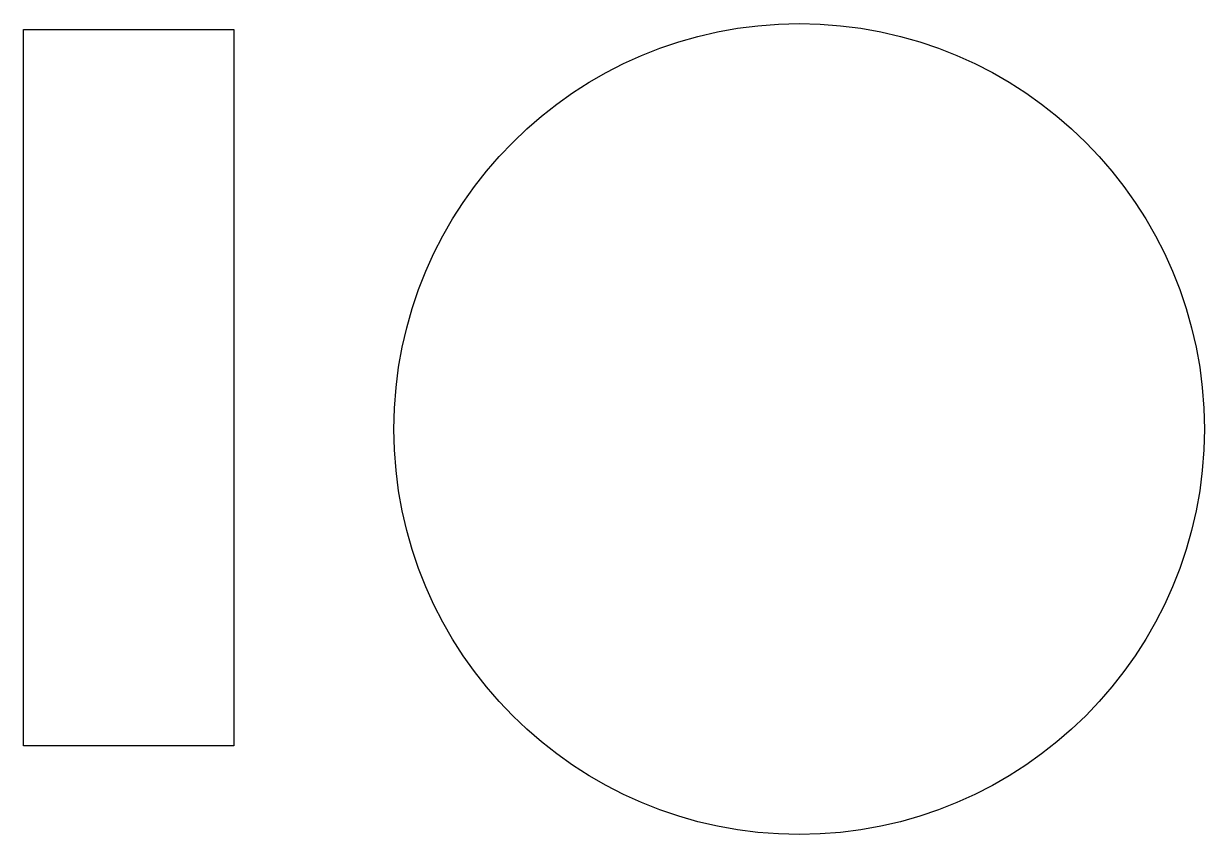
# Model space of a CAD drawing. Header units: inches. Extents: x 113.1 to 128.9, y 119.7 to 130.6.
import ezdxf

# ---------------------------------------------------------------- set-up
doc = ezdxf.new("R2010")
doc.units = ezdxf.units.IN
doc.header["$MEASUREMENT"] = 0

msp = doc.modelspace()

# ---------------------------------------------------------------- linework, layer by layer
msp.add_lwpolyline([(113.102, 130.527), (115.919, 130.527), (115.919, 120.932), (113.102, 120.932)], close=True)
msp.add_circle((123.493, 125.175), 5.429)

doc.saveas('drawing.dxf')
